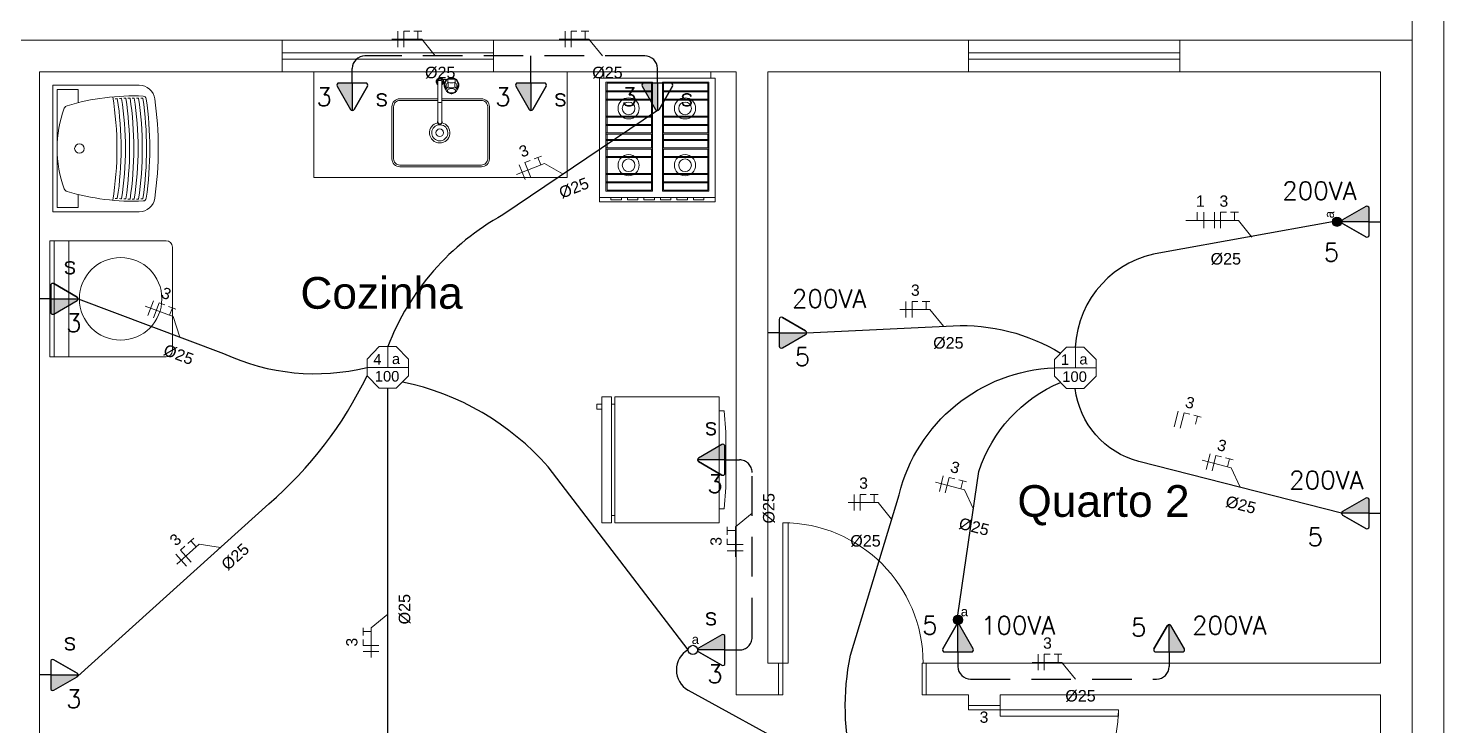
# Model space of a CAD drawing. Header units: millimetres. Extents: x 50 to 186, y -32 to 33.
# Drawn here: x 73.87 to 80.57, y 25.58 to 28.88 of the extents above; entities that cross this region are included whole.
import ezdxf

# ---------------------------------------------------------------- set-up
doc = ezdxf.new("R2010")
doc.units = ezdxf.units.MM
doc.linetypes.add('HIDDEN', pattern=[0.375, 0.25, -0.125])
doc.layers.get('0').update_dxf_attribs({"lineweight": 30})
for name, color, linetype in [('1 - Circuitos', 7, 'Continuous'), ('5 - Identificadores', 7, 'Continuous'), ('7 - Eletroduto', 6, 'Continuous'), ('Pontos de iluminação', 5, 'Continuous'), ('Pontos de Tomadas', 240, 'Continuous'), ('TEXTO', 7, 'Continuous')]:
    doc.layers.add(name, color=color, linetype=linetype)
for name, color, linetype, lineweight in [('3 - Cozinha', 160, 'Continuous', 20), ('4 - Edificação', 7, 'Continuous', 20), ('6 - Legenda', 70, 'Continuous', 25), ('Portas', 251, 'Continuous', 9)]:
    doc.layers.add(name, color=color, linetype=linetype, lineweight=lineweight)
doc.styles.add('Arial0', font='arial.ttf', dxfattribs={"height": 3.14658})
doc.styles.add('ROMANS', font='ROMANS.SHX')
doc.styles.add('SEACAD_Arial', font='arial.ttf')
doc.styles.get("Standard").update_dxf_attribs({"font": 'arial.ttf'})
doc.styles.add('TEXTO_NOMEQUADRO', font='arial.ttf')

# ---------------------------------------------------------------- blocks, each defined once
blk = doc.blocks.new('CO-F4PB')
for p, q in [((0.2535, 0), (-0.2535, 0)), ((0.2535, 0), (-0.2535, 0)), ((-0.2535, 0), (-0.2535, -0.03)), ((0.2535, -0.03), (0.2535, 0)), ((-0.2735, -0.03), (-0.2735, -0.596)), ((0.2735, -0.03), (-0.2735, -0.03)), ((-0.2435, -0.05), (-0.2435, -0.566)), ((-0.0235, -0.05), (-0.2435, -0.05)), ((-0.0285, -0.055), (-0.2385, -0.055)), ((-0.2385, -0.055), (-0.2385, -0.09)), ((-0.0285, -0.055), (-0.0285, -0.09)), ((-0.0235, -0.05), (-0.0235, -0.566)), ((0.0235, -0.05), (0.0235, -0.566)), ((0.2435, -0.05), (0.0235, -0.05)), ((0.2385, -0.055), (0.0285, -0.055)), ((0.0285, -0.055), (0.0285, -0.09)), ((0.2385, -0.055), (0.2385, -0.09)), ((0.2435, -0.05), (0.2435, -0.566)), ((0.2735, -0.596), (0.2735, -0.03)), ((-0.0235, -0.09), (-0.2435, -0.09)), ((-0.0235, -0.095), (-0.2435, -0.095)), ((-0.0235, -0.13), (-0.2435, -0.13)), ((-0.2385, -0.095), (-0.2385, -0.13)), ((-0.0285, -0.095), (-0.0285, -0.13)), ((0.2435, -0.09), (0.0235, -0.09)), ((0.2435, -0.095), (0.0235, -0.095)), ((0.2435, -0.13), (0.0235, -0.13)), ((0.0285, -0.095), (0.0285, -0.13)), ((0.2385, -0.095), (0.2385, -0.13)), ((-0.0235, -0.135), (-0.2435, -0.135)), ((-0.2385, -0.135), (-0.2385, -0.21)), ((-0.0285, -0.135), (-0.0285, -0.21)), ((0.2435, -0.135), (0.0235, -0.135)), ((0.0285, -0.135), (0.0285, -0.21)), ((0.2385, -0.135), (0.2385, -0.21)), ((-0.0235, -0.21), (-0.2435, -0.21)), ((-0.0235, -0.215), (-0.2435, -0.215)), ((-0.0235, -0.25), (-0.2435, -0.25)), ((-0.0235, -0.255), (-0.2435, -0.255)), ((-0.2385, -0.215), (-0.2385, -0.25)), ((-0.2385, -0.255), (-0.2385, -0.29)), ((-0.0285, -0.215), (-0.0285, -0.25)), ((-0.0285, -0.255), (-0.0285, -0.29)), ((0.2435, -0.21), (0.0235, -0.21)), ((0.2435, -0.215), (0.0235, -0.215)), ((0.2435, -0.25), (0.0235, -0.25)), ((0.2435, -0.255), (0.0235, -0.255)), ((0.0285, -0.215), (0.0285, -0.25)), ((0.0285, -0.255), (0.0285, -0.29)), ((0.2385, -0.215), (0.2385, -0.25)), ((0.2385, -0.255), (0.2385, -0.29)), ((-0.0235, -0.29), (-0.2435, -0.29)), ((-0.0235, -0.295), (-0.2435, -0.295)), ((-0.2435, -0.321), (-0.0235, -0.321)), ((-0.2435, -0.326), (-0.0235, -0.326)), ((-0.2385, -0.295), (-0.2385, -0.321)), ((-0.2385, -0.326), (-0.2385, -0.361)), ((-0.0285, -0.295), (-0.0285, -0.321)), ((-0.0285, -0.326), (-0.0285, -0.361)), ((0.2435, -0.29), (0.0235, -0.29)), ((0.2435, -0.295), (0.0235, -0.295)), ((0.0235, -0.321), (0.2435, -0.321)), ((0.0235, -0.326), (0.2435, -0.326)), ((0.0285, -0.295), (0.0285, -0.321)), ((0.0285, -0.326), (0.0285, -0.361)), ((0.2385, -0.295), (0.2385, -0.321)), ((0.2385, -0.326), (0.2385, -0.361)), ((-0.2435, -0.361), (-0.0235, -0.361)), ((-0.2435, -0.366), (-0.0235, -0.366)), ((-0.2435, -0.401), (-0.0235, -0.401)), ((-0.2385, -0.366), (-0.2385, -0.401)), ((-0.0285, -0.366), (-0.0285, -0.401)), ((0.0235, -0.361), (0.2435, -0.361)), ((0.0235, -0.366), (0.2435, -0.366)), ((0.0235, -0.401), (0.2435, -0.401)), ((0.0285, -0.366), (0.0285, -0.401)), ((0.2385, -0.366), (0.2385, -0.401)), ((-0.2435, -0.406), (-0.0235, -0.406)), ((-0.2385, -0.406), (-0.2385, -0.481)), ((-0.0285, -0.406), (-0.0285, -0.481)), ((0.0235, -0.406), (0.2435, -0.406)), ((0.0285, -0.406), (0.0285, -0.481)), ((0.2385, -0.406), (0.2385, -0.481)), ((-0.2435, -0.481), (-0.0235, -0.481)), ((-0.2435, -0.486), (-0.0235, -0.486)), ((-0.2435, -0.521), (-0.0235, -0.521)), ((-0.2435, -0.526), (-0.0235, -0.526)), ((-0.2385, -0.486), (-0.2385, -0.521)), ((-0.2385, -0.526), (-0.2385, -0.561)), ((-0.0285, -0.486), (-0.0285, -0.521)), ((-0.0285, -0.526), (-0.0285, -0.561)), ((0.0235, -0.481), (0.2435, -0.481)), ((0.0235, -0.486), (0.2435, -0.486)), ((0.0235, -0.521), (0.2435, -0.521)), ((0.0235, -0.526), (0.2435, -0.526)), ((0.0285, -0.486), (0.0285, -0.521)), ((0.0285, -0.526), (0.0285, -0.561)), ((0.2385, -0.486), (0.2385, -0.521)), ((0.2385, -0.526), (0.2385, -0.561)), ((-0.2735, -0.596), (0.2735, -0.596)), ((-0.2735, -0.596), (-0.2735, -0.616)), ((-0.2435, -0.566), (-0.0235, -0.566)), ((-0.2385, -0.561), (-0.0285, -0.561)), ((0.0235, -0.566), (0.2435, -0.566)), ((0.0285, -0.561), (0.2385, -0.561)), ((0.2735, -0.616), (0.2735, -0.596)), ((-0.2735, -0.616), (0.2735, -0.616))]:
    blk.add_line(p, q)
for points in [[(-0.2204, -0.606), (-0.1704, -0.606), (-0.1704, -0.596), (-0.2204, -0.596)], [(-0.1422, -0.606), (-0.0922, -0.606), (-0.0922, -0.596), (-0.1422, -0.596)], [(-0.0641, -0.606), (-0.0141, -0.606), (-0.0141, -0.596), (-0.0641, -0.596)], [(0.0141, -0.606), (0.0641, -0.606), (0.0641, -0.596), (0.0141, -0.596)], [(0.0922, -0.606), (0.1422, -0.606), (0.1422, -0.596), (0.0922, -0.596)], [(0.1704, -0.606), (0.2204, -0.606), (0.2204, -0.596), (0.1704, -0.596)]]:
    blk.add_lwpolyline(points, close=True)
for centre, radius in [((-0.1308, -0.1735), 0.05), ((0.1362, -0.1735), 0.05), ((-0.1308, -0.1735), 0.03), ((0.1362, -0.1735), 0.03), ((-0.1308, -0.4425), 0.05), ((0.1362, -0.4425), 0.05), ((-0.1308, -0.4425), 0.03), ((0.1362, -0.4425), 0.03)]:
    blk.add_circle(centre, radius)
blk = doc.blocks.new('A$C1AD15EB6')
for p, q in [((0.55, 0.58), (0, 0.58)), ((0, 0.03), (0, 0.58)), ((0.55, 0.5606), (0, 0.5606)), ((0.55, 0.03), (0.55, 0.58)), ((0.55, 0.4906), (0, 0.4906)), ((0.03, 0), (0.52, 0))]:
    blk.add_line(p, q)
for centre, start, end in [((0.03, 0.03), 180, 270), ((0.52, 0.03), 270, 0)]:
    blk.add_arc(centre, 0.03, start, end)
blk = doc.blocks.new('TANQUE-02')
for p, q in [((-0.2995, 0), (0.2995, 0)), ((-0.2995, -0.4081), (-0.2995, 0)), ((0.2995, -0.4081), (0.2995, 0)), ((-0.2795, -0.02), (0.2795, -0.02)), ((-0.2795, -0.12), (-0.2795, -0.02)), ((0.2795, -0.12), (0.2795, -0.02)), ((-0.2795, -0.12), (-0.2174, -0.12)), ((0.2174, -0.12), (0.2795, -0.12))]:
    blk.add_line(p, q)
blk.add_circle((0, -0.1252), 0.0225)
for centre, radius, start, end in [((0.8453, -0.3818), 1.0945, 163.27799, 182.40527), ((-0.1837, -0.0726), 0.02, 110.23844, 163.27799), ((0, -0.5709), 0.5511, 90, 110.23844), ((0, -0.5709), 0.5511, 69.76156, 90), ((0.1837, -0.0726), 0.02, 16.72201, 69.76156), ((-0.8453, -0.3818), 1.0945, 357.59473, 16.72201), ((0, 1.2149), 1.518, 260.72256, 279.27744), ((0.8453, -0.3818), 1.0845, 177.52238, 178.05412), ((0.8453, -0.3818), 1.0845, 176.46036, 176.99114), ((0, 1.2149), 1.558, 261.22518, 270), ((0.8453, -0.3818), 1.0845, 175.40003, 175.93), ((0, 1.2149), 1.538, 261.15691, 270), ((0, 1.2149), 1.518, 270, 279.27744), ((0, 1.2149), 1.538, 270, 278.84309), ((0, 1.2149), 1.558, 270, 278.77482), ((-0.8453, -0.3818), 1.0845, 4.07, 4.59997), ((-0.8453, -0.3818), 1.0845, 3.00886, 3.53964), ((-0.8453, -0.3818), 1.0845, 1.94588, 2.47762), ((0.8453, -0.3818), 1.0845, 179.65272, 180.18684), ((0, 1.2149), 1.618, 261.49969, 270), ((0.8453, -0.3818), 1.0845, 180.72164, 181.25716), ((0.8453, -0.3818), 1.0845, 178.5864, 179.11926), ((0, 1.2149), 1.598, 261.39693, 270), ((0, 1.2149), 1.578, 261.30532, 270), ((0, 1.2149), 1.578, 270, 278.69468), ((0, 1.2149), 1.598, 270, 278.60307), ((0, 1.2149), 1.618, 270, 278.50031), ((-0.8453, -0.3818), 1.0845, 0.88074, 1.4136), ((-0.8453, -0.3818), 1.0845, 358.74284, 359.27836), ((-0.8453, -0.3818), 1.0845, 359.81316, 0.34728), ((-0.2245, -0.4081), 0.075, 180, 262.08052), ((-0.2332, -0.4271), 0.015, 182.40527, 261.87169), ((0, 1.2149), 1.638, 261.61326, 270), ((0.8453, -0.3818), 1.0845, 181.79343, 182.3305), ((0, 1.2149), 1.658, 261.73735, 270), ((0, 1.2058), 1.6644, 261.87169, 270), ((0, 1.2149), 1.638, 270, 278.38674), ((0, 1.2149), 1.658, 270, 278.26265), ((0, 1.2058), 1.6644, 270, 278.12831), ((0.2245, -0.4081), 0.075, 277.91948, 0), ((0.2332, -0.4271), 0.015, 278.12831, 357.59473), ((-0.8453, -0.3818), 1.0845, 357.6695, 358.20657), ((0, 1.2058), 1.7044, 262.08052, 270), ((0, 1.2058), 1.7044, 270, 277.91948)]:
    blk.add_arc(centre, radius, start, end)
blk = doc.blocks.new('CUBA-COZ-02')
for p, q in [((-0.0095, 0.2452), (-0.0095, 0.2275)), ((-0.0095, 0.2275), (-0.0095, 0.0565)), ((0.0105, 0.2452), (0.0105, 0.2275)), ((0.0105, 0.2275), (0.0105, 0.0565)), ((0.0146, 0.2516), (0.031, 0.2516)), ((0.0146, 0.2316), (0.0209, 0.2316)), ((0.0305, 0.2026), (0.0305, 0.2242)), ((0.0379, 0.2522), (0.0379, 0.2367)), ((0.0399, 0.2163), (0.0399, 0.2377)), ((0.0712, 0.2163), (0.0712, 0.2377)), ((0.0731, 0.2522), (0.0731, 0.2367)), ((0.0805, 0.2026), (0.0805, 0.2242)), ((-0.0095, 0.0565), (-0.0095, 0.0516)), ((0.0105, 0.0565), (0.0105, 0.0516))]:
    blk.add_line(p, q)
for points in [[(-0.0095, 0.1611), (-0.1889, 0.1611, 0.414214), (-0.2269, 0.1231), (-0.2269, -0.1231, 0.414214), (-0.1889, -0.1611), (0.1969, -0.1611, 0.414214), (0.2349, -0.1231), (0.2349, 0.1231, 0.414214), (0.1969, 0.1611), (0.0105, 0.1611)], [(-0.0095, 0.1531), (-0.1889, 0.1531, 0.414214), (-0.2189, 0.1231), (-0.2189, -0.1231, 0.414214), (-0.1889, -0.1531), (0.1969, -0.1531, 0.414214), (0.2269, -0.1231), (0.2269, 0.1231, 0.414214), (0.1969, 0.1531), (0.0105, 0.1531)]]:
    blk.add_lwpolyline(points, format="xyb")
blk.add_lwpolyline([(0.0105, 0.0367, -7.502529), (-0.0095, 0.037, -0.133288)], format="xyb", close=True)
at = {"linetype": 'Continuous'}
for points in [[(0.0391, 0.2375, 0), (0.0361, 0.2353, 0), (0.0337, 0.2328, 0), (0.032, 0.2301, 0), (0.0309, 0.2272, 0), (0.0305, 0.2242, 0)], [(0.0389, 0.2157, 0), (0.0359, 0.2135, 0), (0.0335, 0.2109, 0), (0.0318, 0.2081, 0), (0.0308, 0.2052, 0), (0.0305, 0.2021, 0)], [(0.0305, 0.2021, 0), (0.0311, 0.1989, 0), (0.0324, 0.1959, 0), (0.0345, 0.193, 0), (0.0373, 0.1905, 0), (0.0407, 0.1884, 0), (0.0446, 0.1867, 0), (0.0488, 0.1856, 0), (0.0533, 0.185, 0), (0.0578, 0.185, 0), (0.0623, 0.1856, 0), (0.0665, 0.1867, 0), (0.0704, 0.1884, 0), (0.0738, 0.1905, 0), (0.0766, 0.193, 0), (0.0786, 0.1959, 0), (0.08, 0.1989, 0), (0.0805, 0.2021, 0)], [(0.075, 0.199, 0), (0.0746, 0.2011, 0), (0.0734, 0.2032, 0), (0.0715, 0.2051, 0), (0.0689, 0.2067, 0), (0.0658, 0.208, 0), (0.0623, 0.209, 0), (0.0585, 0.2095, 0), (0.0545, 0.2096, 0), (0.0506, 0.2093, 0), (0.0469, 0.2085, 0), (0.0436, 0.2074, 0), (0.0407, 0.2059, 0), (0.0385, 0.2041, 0), (0.0369, 0.2022, 0), (0.0362, 0.2, 0), (0.0362, 0.1979, 0), (0.0369, 0.1958, 0), (0.0385, 0.1938, 0), (0.0407, 0.192, 0), (0.0436, 0.1905, 0), (0.0469, 0.1894, 0), (0.0506, 0.1886, 0), (0.0545, 0.1883, 0), (0.0585, 0.1884, 0), (0.0623, 0.1889, 0), (0.0658, 0.1899, 0), (0.0689, 0.1912, 0), (0.0715, 0.1928, 0), (0.0734, 0.1947, 0), (0.0746, 0.1968, 0), (0.075, 0.199, 0)], [(0.0805, 0.2242, 0), (0.0802, 0.2272, 0), (0.0791, 0.2301, 0), (0.0773, 0.2328, 0), (0.0749, 0.2353, 0), (0.0719, 0.2375, 0)], [(0.0805, 0.2026, 0), (0.0802, 0.2055, 0), (0.0791, 0.2084, 0), (0.0774, 0.2111, 0), (0.0751, 0.2136, 0), (0.0722, 0.2157, 0)]]:
    blk.add_polyline3d(points, dxfattribs=at)
blk.add_circle((0, 0), 0.0182)
for centre, radius, start, end in [((0.0005, 0.2416), 0.0173, 35.41872, 234.58128), ((0.0005, 0.2416), 0.0126, 322.25181, 217.74819), ((0.0005, 0.2242), 0.0233, 64.55551, 115.44449), ((0.0005, 0.2416), 0.0173, 305.41872, 324.58128), ((0.0005, 0.2416), 0.0173, 324.58128, 35.41872), ((0.0555, 0.2266), 0.035, 315.56467, 224.43533), ((0.0555, 0.2266), 0.032, 321.37517, 218.62483), ((0.0555, 0.1725), 0.0816, 77.53823, 102.46177), ((0.04, 0.214), 0.002, 63.97489, 122.15591), ((0.0401, 0.2358), 0.002, 74.31395, 121.56748), ((0.0555, 0.2905), 0.0549, 254.31395, 285.68605), ((0.0555, 0.2459), 0.0335, 243.97489, 296.02511), ((0.0711, 0.214), 0.002, 57.84409, 116.02511), ((0.0709, 0.2358), 0.002, 58.43251, 105.68606), ((0.0005, 0.1207), 0.0233, 64.55551, 115.44449), ((0, 0), 0.0482, 101.34386, 77.38563), ((0.0005, 0.0516), 0.0112, 153.72082, 26.27918), ((0.0005, 0.0516), 0.01, 180, 0)]:
    blk.add_arc(centre, radius, start, end)
blk = doc.blocks.new('DUPLEX320PL')
for p, q in [((-0.058, -0.1246), (-0.058, -0.6181)), ((-0.058, -0.1246), (0.538, -0.1246)), ((0.538, -0.6181), (0.538, -0.1246)), ((0.538, -0.6181), (-0.058, -0.6181)), ((0.538, -0.6338), (-0.058, -0.6338)), ((-0.058, -0.6338), (-0.058, -0.6799)), ((-0.023, -0.6181), (-0.023, -0.6338)), ((0.503, -0.6338), (0.503, -0.6181)), ((0.538, -0.6338), (0.538, -0.6799)), ((-0.058, -0.6799), (0.538, -0.6799))]:
    blk.add_line(p, q)
blk.add_lwpolyline([(0.4713, -0.1246), (0.4713, -0.1005), (0.3713, -0.0932), (0.1087, -0.0932), (0.0087, -0.1005), (0.0087, -0.1246)])
blk.add_lwpolyline([(0.4797, -0.6799), (0.4797, -0.7042), (0.5039, -0.7042), (0.5039, -0.6799)], close=True)
blk = doc.blocks.new('ponto de luz')
at = {"color": 5, "linetype": 'Continuous', "lineweight": 15, "true_color": 0x000005}
blk.add_lwpolyline([(63.6396, -13.7603), (63.5583, -13.7603), (63.5009, -13.8188), (63.5009, -13.8984), (63.5583, -13.9569), (63.6396, -13.9569), (63.698, -13.8984), (63.698, -13.8188)], close=True, dxfattribs=at)
for points in [[(63.5995, -13.8589), (63.5995, -13.7603), (63.5995, -13.7603)], [(63.698, -13.8589), (63.5009, -13.8589), (63.5009, -13.8589)]]:
    blk.add_lwpolyline(points, dxfattribs=at)
at = {"layer": '1 - Circuitos'}
blk.add_attdef('N', (63.5309, -13.8452), '', height=0.05, dxfattribs=at)
at = {"layer": '5 - Identificadores', "flags": 4}
for tag, p in [('R', (63.6187, -13.8426)), ('S', (63.5376, -13.9254))]:
    blk.add_attdef(tag, p, '', height=0.05, dxfattribs=at)

msp = doc.modelspace()

# ---------------------------------------------------------------- hatches: boundary and pattern name
at = {"layer": 'Pontos de Tomadas'}
h = msp.add_hatch(color=256, dxfattribs=at)
h.dxf.hatch_style = 1
h.paths.add_polyline_path([(75.3942, 28.496, 0.268035), (75.4026, 28.4911), (75.4026, 28.6208), (75.3391, 28.6208, 0.577243), (75.3306, 28.6061)])
h = msp.add_hatch(color=256, dxfattribs=at)
h.dxf.hatch_style = 1
h.paths.add_polyline_path([(76.2404, 28.496, 0.268035), (76.2488, 28.4911), (76.2488, 28.6208), (76.1853, 28.6208, 0.577243), (76.1768, 28.6061)])
h = msp.add_hatch(color=256, dxfattribs=at)
h.dxf.hatch_style = 1
h.paths.add_polyline_path([(76.8389, 28.496, 0.268035), (76.8473, 28.4911), (76.8473, 28.6208), (76.7838, 28.6208, 0.577243), (76.7753, 28.6061)])
h = msp.add_hatch(color=256, dxfattribs=at)
h.dxf.hatch_style = 1
h.paths.add_polyline_path([(80.0924, 27.9728, 0.268035), (80.0875, 27.9644), (80.2172, 27.9644), (80.2172, 28.0279, 0.577243), (80.2026, 28.0364)])
h = msp.add_hatch(color=256, dxfattribs=at)
h.dxf.hatch_style = 1
h.paths.add_polyline_path([(80.0435, 27.9644, 1), (80.0875, 27.9644, 1)])
h = msp.add_hatch(color=256, dxfattribs=at)
h.dxf.hatch_style = 1
h.paths.add_polyline_path([(74.0992, 27.5909, 0.268035), (74.1041, 27.5993), (73.9745, 27.5993), (73.9745, 27.5358, 0.577243), (73.9891, 27.5273)])
h = msp.add_hatch(color=256, dxfattribs=at)
h.dxf.hatch_style = 1
h.paths.add_polyline_path([(77.5492, 27.4303, 0.268035), (77.5541, 27.4387), (77.4245, 27.4387), (77.4245, 27.3752, 0.577243), (77.4391, 27.3667)])
h = msp.add_hatch(color=256, dxfattribs=at)
h.dxf.hatch_style = 1
h.paths.add_polyline_path([(77.0424, 26.8459, 0.268035), (77.0375, 26.8374), (77.1672, 26.8374), (77.1672, 26.901, 0.577243), (77.1526, 26.9094)])
h = msp.add_hatch(color=256, dxfattribs=at)
h.dxf.hatch_style = 1
h.paths.add_polyline_path([(80.0924, 26.5928, 0.268035), (80.0875, 26.5844), (80.2172, 26.5844), (80.2172, 26.6479, 0.577243), (80.2026, 26.6564)])
h = msp.add_hatch(color=256, dxfattribs=at)
h.dxf.hatch_style = 1
h.paths.add_polyline_path([(78.2928, 26.0797, 1), (78.2488, 26.0797, 1)])
h = msp.add_hatch(color=256, dxfattribs=at)
h.dxf.hatch_style = 1
h.paths.add_polyline_path([(77.0424, 25.9459, 0.268035), (77.0375, 25.9374), (77.1672, 25.9374), (77.1672, 26.001, 0.577243), (77.1526, 26.0094)])
h = msp.add_hatch(color=256, dxfattribs=at)
h.dxf.hatch_style = 1
h.paths.add_polyline_path([(78.2793, 26.0528, 0.268035), (78.2708, 26.0577), (78.2708, 25.928), (78.3344, 25.928, 0.577243), (78.3428, 25.9426)])
h = msp.add_hatch(color=256, dxfattribs=at)
h.dxf.hatch_style = 1
h.paths.add_polyline_path([(79.2793, 26.0528, 0.268035), (79.2708, 26.0577), (79.2708, 25.928), (79.3344, 25.928, 0.577243), (79.3428, 25.9426)])
h = msp.add_hatch(color=256, dxfattribs=at)
h.dxf.hatch_style = 1
h.paths.add_polyline_path([(74.0992, 25.8109, 0.268035), (74.1041, 25.8194), (73.9745, 25.8194), (73.9745, 25.7558, 0.577243), (73.9891, 25.7474)])

# ---------------------------------------------------------------- linework, layer by layer
at = {"layer": '1 - Circuitos', "color": 5, "linetype": 'Continuous', "lineweight": 15, "true_color": 0x000005}
for points in [[(75.7956, 28.7494), (75.7313, 28.8287), (75.5898, 28.8287)], [(76.5874, 28.7494), (76.523, 28.8287), (76.3816, 28.8287)], [(76.4011, 28.1896), (76.3122, 28.2399), (76.1805, 28.1881)], [(79.663, 27.8913), (79.5987, 27.9707), (79.3504, 27.9707)], [(74.5862, 27.4181), (74.5539, 27.515), (74.4215, 27.5649)], [(78.2018, 27.4697), (78.1374, 27.5491), (77.9959, 27.5491)], [(79.6074, 26.7072), (79.5647, 26.8), (79.4276, 26.8351)], [(78.344, 26.6033), (78.3013, 26.6961), (78.1642, 26.7312)], [(77.9567, 26.5564), (77.8923, 26.6357), (77.7508, 26.6357)], [(77.2958, 26.5845), (77.2165, 26.5202), (77.2165, 26.3787)], [(74.7779, 26.4219), (74.677, 26.4378), (74.5718, 26.3432)], [(75.5709, 26.1072), (75.4916, 26.0428), (75.4916, 25.9013)], [(78.8277, 25.7994), (78.7633, 25.8787), (78.6218, 25.8787)]]:
    msp.add_lwpolyline(points, dxfattribs=at)
at = {"layer": '1 - Circuitos', "color": 7, "linetype": 'Continuous', "lineweight": 15, "true_color": 0x000007}
for points in [[(75.6182, 28.7913), (75.6182, 28.8669), (75.6182, 28.8669)], [(75.6747, 28.8669), (75.647, 28.8669), (75.647, 28.7913)], [(75.6942, 28.8669), (75.7313, 28.8669), (75.7133, 28.8669), (75.7133, 28.8287)], [(76.41, 28.7913), (76.41, 28.8669), (76.41, 28.8669)], [(76.4665, 28.8669), (76.4388, 28.8669), (76.4388, 28.7913)], [(76.486, 28.8669), (76.523, 28.8669), (76.5051, 28.8669), (76.5051, 28.8287)], [(76.2207, 28.1637), (76.193, 28.234), (76.193, 28.234)], [(76.2456, 28.2547), (76.2198, 28.2446), (76.2475, 28.1742)], [(76.2637, 28.2619), (76.2982, 28.2754), (76.2815, 28.2688), (76.2955, 28.2333)], [(79.4041, 27.9711), (79.4041, 28.0089), (79.4041, 28.0089)], [(79.4344, 27.9332), (79.4344, 28.0089), (79.4344, 28.0089)], [(79.4856, 27.9332), (79.4856, 28.0089), (79.4856, 28.0089)], [(79.5421, 28.0089), (79.5144, 28.0089), (79.5144, 27.9332)], [(79.5616, 28.0089), (79.5987, 28.0089), (79.5807, 28.0089), (79.5807, 27.9707)], [(74.435, 27.5199), (74.4616, 27.5906), (74.4616, 27.5906)], [(74.5145, 27.5707), (74.4886, 27.5805), (74.4619, 27.5097)], [(74.5327, 27.5638), (74.5674, 27.5508), (74.5506, 27.5571), (74.5371, 27.5214)], [(78.0244, 27.5116), (78.0244, 27.5873), (78.0244, 27.5873)], [(78.0809, 27.5873), (78.0532, 27.5873), (78.0532, 27.5116)], [(78.1004, 27.5873), (78.1374, 27.5873), (78.1195, 27.5873), (78.1195, 27.5491)], [(79.2947, 26.9942), (79.3135, 27.0674), (79.3135, 27.0674)], [(79.3682, 27.0534), (79.3414, 27.0603), (79.3227, 26.987)], [(79.3871, 27.0486), (79.423, 27.0394), (79.4056, 27.0438), (79.3961, 27.0069)], [(79.4459, 26.7918), (79.4646, 26.865), (79.4646, 26.865)], [(79.5194, 26.851), (79.4925, 26.8579), (79.4738, 26.7846)], [(79.5382, 26.8462), (79.5741, 26.837), (79.5567, 26.8415), (79.5473, 26.8045)], [(78.1825, 26.6879), (78.2012, 26.7611), (78.2012, 26.7611)], [(78.256, 26.7471), (78.2292, 26.754), (78.2104, 26.6808)], [(78.2749, 26.7423), (78.3108, 26.7331), (78.2934, 26.7376), (78.2839, 26.7006)], [(77.7793, 26.5983), (77.7793, 26.6739), (77.7793, 26.6739)], [(77.8358, 26.6739), (77.8081, 26.6739), (77.8081, 26.5983)], [(77.8553, 26.6739), (77.8923, 26.6739), (77.8744, 26.6739), (77.8744, 26.6357)], [(77.1783, 26.4831), (77.1783, 26.5202), (77.1783, 26.5022), (77.2165, 26.5022)], [(74.6094, 26.4284), (74.5889, 26.4098), (74.6394, 26.3537)], [(74.6239, 26.4414), (74.6515, 26.4662), (74.6381, 26.4542), (74.6636, 26.4258)], [(77.1783, 26.4636), (77.1783, 26.4359), (77.2539, 26.4359)], [(74.618, 26.3344), (74.5674, 26.3906), (74.5674, 26.3906)], [(77.2539, 26.4071), (77.1783, 26.4071), (77.1783, 26.4071)], [(75.4534, 26.0058), (75.4534, 26.0428), (75.4534, 26.0249), (75.4916, 26.0249)], [(75.4534, 25.9863), (75.4534, 25.9586), (75.529, 25.9586)], [(75.529, 25.9298), (75.4534, 25.9298), (75.4534, 25.9298)], [(78.6502, 25.8413), (78.6502, 25.9169), (78.6502, 25.9169)], [(78.7068, 25.9169), (78.6791, 25.9169), (78.6791, 25.8413)], [(78.7262, 25.9169), (78.7633, 25.9169), (78.7453, 25.9169), (78.7453, 25.8787)]]:
    msp.add_lwpolyline(points, dxfattribs=at)
at = {"layer": '3 - Cozinha'}
msp.add_lwpolyline([(75.2208, 28.1744), (76.4208, 28.1744), (76.4208, 28.6744), (75.2208, 28.6744)], close=True, dxfattribs=at)
msp.add_circle((74.3055, 27.5994), 0.1953, dxfattribs=at)
at = {"layer": '4 - Edificação', "color": 252}
msp.add_line((80.4208, 29.6744), (80.4208, 28.8244), dxfattribs=at)
at = {"layer": '4 - Edificação'}
for p, q in [((60.4708, 28.8244), (80.4208, 28.8244)), ((80.4208, 28.8244), (80.4208, 21.9744)), ((73.9208, 22.9244), (73.9208, 28.6744)), ((77.2208, 28.6744), (73.9208, 28.6744)), ((77.2208, 25.7244), (77.2208, 28.6744)), ((77.3708, 28.6744), (80.2708, 28.6744)), ((77.3708, 25.8744), (77.3708, 28.6744)), ((80.2708, 25.8744), (80.2708, 28.6744)), ((80.2708, 28.6744), (80.2708, 25.8744)), ((77.4208, 25.8744), (77.3708, 25.8744)), ((77.4208, 25.7244), (77.4208, 25.8744)), ((80.2708, 25.8744), (78.1208, 25.8744)), ((77.2208, 25.7244), (77.4208, 25.7244)), ((78.1208, 25.7244), (78.3208, 25.7244)), ((78.3208, 25.7244), (78.3208, 25.6744)), ((78.4708, 25.7244), (80.2708, 25.7244)), ((78.4708, 25.7244), (78.4708, 25.6744)), ((80.2708, 25.7244), (80.2708, 24.5744))]:
    msp.add_line(p, q, dxfattribs=at)
at = {"layer": '4 - Edificação', "color": 252}
msp.add_lwpolyline([(53.5708, 21.8244), (80.5708, 21.8244), (80.5708, 29.8244), (53.5708, 29.8244)], close=True, dxfattribs=at)
at = {"layer": '7 - Eletroduto'}
for p, q in [((75.4026, 28.6744), (75.4026, 28.6894)), ((76.2488, 28.6744), (76.2488, 28.7494)), ((76.8473, 28.6744), (76.8473, 28.6894)), ((78.2708, 25.8744), (78.2708, 25.8594)), ((79.2708, 25.8744), (79.2708, 25.8594))]:
    msp.add_line(p, q, dxfattribs=at)
at = {"layer": '7 - Eletroduto', "linetype": 'HIDDEN', "ltscale": 0.75}
for p, q in [((76.7873, 28.7494), (75.4626, 28.7494)), ((77.2208, 26.8374), (77.2358, 26.8374)), ((77.2958, 25.9974), (77.2958, 26.7774)), ((77.2208, 25.9374), (77.2358, 25.9374)), ((78.3308, 25.7994), (79.2108, 25.7994))]:
    msp.add_line(p, q, dxfattribs=at)
at = {"layer": '7 - Eletroduto'}
for points in [[(76.8473, 28.4911), (76.1151, 27.9963, 0.176078), (75.5703, 27.373, 4.163736)], [(80.0435, 27.9644), (79.2385, 27.8183, 0.362296), (78.826, 27.3712, 15.458272)], [(74.1041, 27.5997), (74.7932, 27.3401, 0.16964), (75.4722, 27.2747, 0.073534)], [(77.5541, 27.4387), (78.2477, 27.4719, -0.149995), (78.7567, 27.342, 2.341739)], [(74.1024, 25.8139), (75.008, 26.629, 0.101066), (75.4722, 27.2348, -3.165411)], [(77.7736, 25.3733, -0.110493), (77.7611, 25.9121), (77.9916, 26.6712, -0.333735), (78.728, 27.2729, -114.141172)], [(76.9935, 25.9374), (76.3299, 26.8035, 0.163828), (75.6402, 27.2056, -5.560821)], [(78.2708, 26.1017), (78.3701, 26.7824, -0.219639), (78.7567, 27.2039, -2.137898)], [(80.0875, 26.5844), (79.1272, 26.83, -0.310486), (78.826, 27.1746, -1.123484)], [(76.9935, 25.9381, 0.587466), (76.9927, 25.7474), (77.5215, 25.4569, -0.106433), (77.6756, 25.3149, -0.266852)]]:
    msp.add_lwpolyline(points, format="xyb", dxfattribs=at)
msp.add_lwpolyline([(75.5709, 25.2759), (75.5709, 27.1764)], dxfattribs=at)
for centre, start, end in [((75.4626, 28.6894), 90, 180), ((76.7873, 28.6894), 0, 90), ((78.3308, 25.8594), 180, 270), ((79.2108, 25.8594), 270, 0)]:
    msp.add_arc(centre, 0.06, start, end, dxfattribs=at)
at = {"layer": '7 - Eletroduto', "linetype": 'HIDDEN', "ltscale": 0.75}
for centre, start, end in [((77.2358, 26.7774), 0, 90), ((77.2358, 25.9974), 270, 0)]:
    msp.add_arc(centre, 0.06, start, end, dxfattribs=at)
at = {"layer": 'Pontos de Tomadas'}
for p, q in [((75.4662, 28.6208), (75.3391, 28.6208)), ((75.4026, 28.6208), (75.4026, 28.6744)), ((75.4026, 28.6208), (75.4026, 28.4911)), ((76.3124, 28.6208), (76.1853, 28.6208)), ((76.2488, 28.6208), (76.2488, 28.6744)), ((76.2488, 28.6208), (76.2488, 28.4911)), ((76.9109, 28.6208), (76.7838, 28.6208)), ((76.8473, 28.6208), (76.8473, 28.6744)), ((76.8473, 28.6208), (76.8473, 28.4911)), ((75.3306, 28.6061), (75.3942, 28.496)), ((75.4746, 28.6061), (75.4111, 28.496)), ((75.4111, 28.496), (75.4746, 28.6061)), ((75.4111, 28.496), (75.4746, 28.6061)), ((76.1768, 28.6061), (76.2404, 28.496)), ((76.3208, 28.6061), (76.2573, 28.496)), ((76.2573, 28.496), (76.3208, 28.6061)), ((76.2573, 28.496), (76.3208, 28.6061)), ((76.7753, 28.6061), (76.8389, 28.496)), ((76.9193, 28.6061), (76.8558, 28.496)), ((76.8558, 28.496), (76.9193, 28.6061)), ((76.8558, 28.496), (76.9193, 28.6061)), ((80.2026, 28.0364), (80.0924, 27.9728)), ((80.2172, 27.9008), (80.2172, 28.0279)), ((80.2172, 27.9644), (80.0875, 27.9644)), ((80.2026, 27.8924), (80.0924, 27.9559)), ((80.0924, 27.9559), (80.2026, 27.8924)), ((80.0924, 27.9559), (80.2026, 27.8924)), ((80.2172, 27.9644), (80.2708, 27.9644)), ((73.9745, 27.6629), (73.9745, 27.5358)), ((73.9891, 27.6713), (74.0992, 27.6078)), ((74.0992, 27.6078), (73.9891, 27.6713)), ((74.0992, 27.6078), (73.9891, 27.6713)), ((73.9745, 27.5993), (73.9208, 27.5993)), ((73.9745, 27.5993), (74.1041, 27.5993)), ((73.9891, 27.5273), (74.0992, 27.5909)), ((77.4245, 27.5023), (77.4245, 27.3752)), ((77.4391, 27.5107), (77.5492, 27.4472)), ((77.5492, 27.4472), (77.4391, 27.5107)), ((77.5492, 27.4472), (77.4391, 27.5107)), ((77.4245, 27.4387), (77.3708, 27.4387)), ((77.4245, 27.4387), (77.5541, 27.4387)), ((77.4391, 27.3667), (77.5492, 27.4303)), ((77.1526, 26.9094), (77.0424, 26.8459)), ((77.1672, 26.7739), (77.1672, 26.901)), ((77.1672, 26.8374), (77.0375, 26.8374)), ((77.1526, 26.7654), (77.0424, 26.829)), ((77.0424, 26.829), (77.1526, 26.7654)), ((77.0424, 26.829), (77.1526, 26.7654)), ((77.1672, 26.8374), (77.2208, 26.8374)), ((80.2026, 26.6564), (80.0924, 26.5928)), ((80.2172, 26.5208), (80.2172, 26.6479)), ((80.2172, 26.5844), (80.0875, 26.5844)), ((80.2026, 26.5124), (80.0924, 26.5759)), ((80.0924, 26.5759), (80.2026, 26.5124)), ((80.0924, 26.5759), (80.2026, 26.5124)), ((80.2172, 26.5844), (80.2708, 26.5844)), ((77.1526, 26.0094), (77.0424, 25.9459)), ((78.1988, 25.9426), (78.2624, 26.0528)), ((78.2624, 26.0528), (78.1988, 25.9426)), ((78.2624, 26.0528), (78.1988, 25.9426)), ((78.2708, 25.928), (78.2708, 26.0577)), ((78.3428, 25.9426), (78.2793, 26.0528)), ((79.1988, 25.9426), (79.2624, 26.0528)), ((79.2624, 26.0528), (79.1988, 25.9426)), ((79.2624, 26.0528), (79.1988, 25.9426)), ((79.2708, 25.928), (79.2708, 26.0577)), ((79.3428, 25.9426), (79.2793, 26.0528)), ((77.1672, 25.8739), (77.1672, 26.001)), ((73.9745, 25.8829), (73.9745, 25.7558)), ((73.9891, 25.8914), (74.0992, 25.8278)), ((74.0992, 25.8278), (73.9891, 25.8914)), ((74.0992, 25.8278), (73.9891, 25.8914)), ((77.1672, 25.9374), (77.0375, 25.9374)), ((77.1526, 25.8654), (77.0424, 25.929)), ((77.0424, 25.929), (77.1526, 25.8654)), ((77.0424, 25.929), (77.1526, 25.8654)), ((77.1672, 25.9374), (77.2208, 25.9374)), ((78.2073, 25.928), (78.3344, 25.928)), ((78.2708, 25.928), (78.2708, 25.8744)), ((79.2073, 25.928), (79.3344, 25.928)), ((79.2708, 25.928), (79.2708, 25.8744)), ((73.9745, 25.8194), (73.9208, 25.8194)), ((73.9745, 25.8194), (74.1041, 25.8194)), ((73.9891, 25.7474), (74.0992, 25.8109))]:
    msp.add_line(p, q, dxfattribs=at)
for centre in [(80.0655, 27.9644), (78.2708, 26.0797), (77.0155, 25.9374)]:
    msp.add_circle(centre, 0.022, dxfattribs=at)
for centre, start, end in [((75.3391, 28.611), 90, 209.98164), ((75.4662, 28.611), 330.01836, 90), ((76.1853, 28.611), 90, 209.98164), ((76.3124, 28.611), 330.01836, 90), ((76.7838, 28.611), 90, 209.98164), ((76.9109, 28.611), 330.01836, 90), ((75.4026, 28.5008), 209.98164, 330.01836), ((76.2488, 28.5008), 209.98164, 330.01836), ((76.8473, 28.5008), 209.98164, 330.01836), ((80.2075, 28.0279), 0, 119.98164), ((80.0973, 27.9644), 119.98164, 240.01836), ((80.2075, 27.9008), 240.01836, 0), ((73.9842, 27.6629), 60.01836, 180), ((74.0944, 27.5993), 299.98164, 60.01836), ((73.9842, 27.5358), 180, 299.98164), ((77.4342, 27.5023), 60.01836, 180), ((77.5444, 27.4387), 299.98164, 60.01836), ((77.4342, 27.3752), 180, 299.98164), ((77.1575, 26.901), 0, 119.98164), ((77.0473, 26.8374), 119.98164, 240.01836), ((77.1575, 26.7739), 240.01836, 0), ((80.2075, 26.6479), 0, 119.98164), ((80.0973, 26.5844), 119.98164, 240.01836), ((80.2075, 26.5208), 240.01836, 0), ((77.1575, 26.001), 0, 119.98164), ((78.2708, 26.0479), 29.98164, 150.01836), ((79.2708, 26.0479), 29.98164, 150.01836), ((77.0473, 25.9374), 119.98164, 240.01836), ((78.2073, 25.9378), 150.01836, 270), ((78.3344, 25.9378), 270, 29.98164), ((79.2073, 25.9378), 150.01836, 270), ((79.3344, 25.9378), 270, 29.98164), ((73.9842, 25.8829), 60.01836, 180), ((77.1575, 25.8739), 240.01836, 0), ((74.0944, 25.8194), 299.98164, 60.01836), ((73.9842, 25.7558), 180, 299.98164)]:
    msp.add_arc(centre, 0.00975, start, end, dxfattribs=at)
at = {"layer": 'Portas'}
for p, q in [((75.0708, 28.7644), (76.0708, 28.7644)), ((78.3208, 28.7644), (79.3208, 28.7644)), ((75.0708, 28.7344), (76.0708, 28.7344)), ((78.3208, 28.7344), (79.3208, 28.7344))]:
    msp.add_line(p, q, dxfattribs=at)
for points in [[(75.0708, 28.6744), (76.0708, 28.6744), (76.0708, 28.8244), (75.0708, 28.8244)], [(78.3208, 28.6744), (79.3208, 28.6744), (79.3208, 28.8244), (78.3208, 28.8244)], [(77.4408, 25.8744), (77.4671, 25.8744), (77.4671, 26.5394), (77.4408, 26.5394)], [(77.4208, 25.8744), (77.4208, 25.7244), (77.4408, 25.7244), (77.4408, 25.8744)], [(78.1008, 25.8744), (78.1008, 25.7244), (78.1208, 25.7244), (78.1208, 25.8744)], [(78.4708, 25.6744), (78.3208, 25.6744), (78.3208, 25.6544), (78.4708, 25.6544)], [(78.4708, 25.6544), (78.4708, 25.6244), (79.0308, 25.6244), (79.0308, 25.6544)]]:
    msp.add_lwpolyline(points, close=True, dxfattribs=at)
for centre, radius, start, end in [((77.4408, 25.8744), 0.665, 360, 90), ((78.4708, 25.6544), 0.56, 270, 0)]:
    msp.add_arc(centre, radius, start, end, dxfattribs=at)

# ---------------------------------------------------------------- block references
at = {"layer": '3 - Cozinha', "color": 0, "rotation": 359.99938861993}
msp.add_blockref('CUBA-COZ-02', (75.8168, 28.3854), dxfattribs=at)
at = {"layer": '3 - Cozinha', "xscale": -1}
msp.add_blockref('CO-F4PB', (76.8473, 28.6744), dxfattribs=at)
at = {"layer": '3 - Cozinha', "color": 0, "extrusion": (0, 0, -1), "xscale": -1, "zscale": -1, "rotation": 270}
msp.add_blockref('TANQUE-02', (-73.985, 28.3107), dxfattribs=at)
at = {"layer": '3 - Cozinha', "rotation": 90}
msp.add_blockref('A$C1AD15EB6', (74.5508, 27.3244), dxfattribs=at)
at = {"layer": '3 - Cozinha', "xscale": -1, "rotation": 270.000000000013}
msp.add_blockref('DUPLEX320PL', (77.264, 26.5975), dxfattribs=at)
at = {"layer": '6 - Legenda'}
ref = msp.add_blockref('ponto de luz', (15.2271, 41.1315), dxfattribs=at)
ref.add_attrib('S', '100', (78.7647, 27.2062), dxfattribs={"layer": '5 - Identificadores', "height": 0.05})
ref.add_attrib('R', 'a', (78.8458, 27.2889), dxfattribs={"layer": '5 - Identificadores', "height": 0.05})
ref.add_attrib('N', '1', (78.758, 27.2864), dxfattribs={"layer": '1 - Circuitos', "height": 0.05})
at = {"layer": 'Pontos de iluminação', "color": 2}
ref = msp.add_blockref('ponto de luz', (11.9714, 41.1333), dxfattribs=at)
ref.add_attrib('S', '100', (75.509, 27.2079), dxfattribs={"layer": '5 - Identificadores', "height": 0.05})
ref.add_attrib('R', 'a', (75.59, 27.2906), dxfattribs={"layer": '5 - Identificadores', "height": 0.05})
ref.add_attrib('N', '4', (75.5023, 27.2881), dxfattribs={"layer": '1 - Circuitos', "height": 0.05})

# ---------------------------------------------------------------- texts
at = {"layer": '1 - Circuitos', "color": 1, "true_color": 0x000001, "style": 'Arial0'}
for p in [(75.747, 28.6434), (76.5388, 28.6434), (79.4672, 27.7617), (78.1532, 27.3637), (77.7609, 26.4268), (78.779, 25.6934)]:
    msp.add_text('Ø25', height=0.05451, dxfattribs=at).set_placement(p)
at = {"layer": '1 - Circuitos', "color": 7, "true_color": 0x000007, "style": 'Arial0'}
for rotation, p in [(21.47278, (76.2053, 28.2673)), (339.35992, (74.493, 27.6071)), (345.65232, (79.3429, 27.0872)), (345.65232, (79.494, 26.8848)), (345.65232, (78.2306, 26.7809)), (41.98974, (74.5673, 26.426)), (90, (77.1518, 26.4307)), (90, (75.4269, 25.9534))]:
    msp.add_text('3', height=0.0534, rotation=rotation, dxfattribs=at).set_placement(p)
at = {"layer": '1 - Circuitos', "color": 1, "true_color": 0x000001, "style": 'Arial0'}
for rotation, p in [(21.47278, (76.3947, 28.0731)), (339.35992, (74.5033, 27.336)), (90, (77.4018, 26.5359)), (345.65232, (79.534, 26.6166)), (345.65232, (78.2706, 26.5127)), (41.98974, (74.8127, 26.3106)), (90, (75.6769, 26.0585))]:
    msp.add_text('Ø25', height=0.05451, rotation=rotation, dxfattribs=at).set_placement(p)
at = {"layer": '1 - Circuitos', "color": 7, "true_color": 0x000007, "style": 'Arial0'}
for s, p in [('1', (79.3975, 28.0353)), ('3', (79.5092, 28.0353)), ('3', (78.048, 27.6137)), ('3', (77.8029, 26.7004)), ('3', (78.6738, 25.9434)), ('3', (78.3732, 25.5927))]:
    msp.add_text(s, height=0.0534, dxfattribs=at).set_placement(p)
at = {"layer": '5 - Identificadores'}
for s, height, style, p in [('3', 0.0858, 'ROMANS', (75.2328, 28.5125)), ('s', 0.0858, 'ROMANS', (75.5107, 28.5125)), ('3', 0.0858, 'ROMANS', (76.079, 28.5125)), ('s', 0.0858, 'ROMANS', (76.357, 28.5125)), ('3', 0.0858, 'ROMANS', (76.6775, 28.5125)), ('s', 0.0858, 'ROMANS', (76.9555, 28.5125)), ('200VA', 0.0858, 'ROMANS', (79.806, 28.0681)), ('5', 0.0858, 'ROMANS', (80.0026, 27.7766)), ('s', 0.0858, 'ROMANS', (74.0342, 27.7177)), ('200VA', 0.0858, 'ROMANS', (77.4842, 27.5571)), ('3', 0.0858, 'ROMANS', (74.0473, 27.443)), ('5', 0.0858, 'ROMANS', (77.4973, 27.2825)), ('s', 0.0858, 'ROMANS', (77.0701, 26.9558)), ('3', 0.0858, 'ROMANS', (77.0832, 26.6812)), ('200VA', 0.0858, 'ROMANS', (79.8388, 26.6986)), ('5', 0.0858, 'ROMANS', (79.9259, 26.4301)), ('s', 0.0858, 'ROMANS', (77.0701, 26.0558)), ('5', 0.0858, 'ROMANS', (78.101, 26.0111)), ('a', 0.044, 'SEACAD_Arial', (78.2841, 26.0972)), ('100VA', 0.0858, 'ROMANS', (78.379, 26.0111)), ('5', 0.0858, 'ROMANS', (79.09, 26.0025)), ('200VA', 0.0858, 'ROMANS', (79.379, 26.0111)), ('s', 0.0858, 'ROMANS', (74.0342, 25.9377)), ('a', 0.044, 'SEACAD_Arial', (77.01, 25.9657)), ('3', 0.0858, 'ROMANS', (77.0832, 25.7812)), ('3', 0.0858, 'ROMANS', (74.0473, 25.6631))]:
    msp.add_text(s, height=height, dxfattribs=dict(at, style=style)).set_placement(p)
at = {"layer": '5 - Identificadores', "style": 'SEACAD_Arial'}
msp.add_text('a', height=0.044, rotation=83.82485, dxfattribs=at).set_placement((80.0496, 27.9795))
at = {"layer": 'TEXTO', "char_height": 0.15, "attachment_point": 1, "style": 'TEXTO_NOMEQUADRO'}
for s, insert, width in [('{\\C252;Cozinha}', (75.1569, 27.7025), 0.854225), ('{\\C252;Quarto 2}', (78.5522, 26.7175), 0.8501)]:
    msp.add_mtext(s, dxfattribs=dict(at, insert=insert, width=width))

doc.saveas('drawing.dxf')
